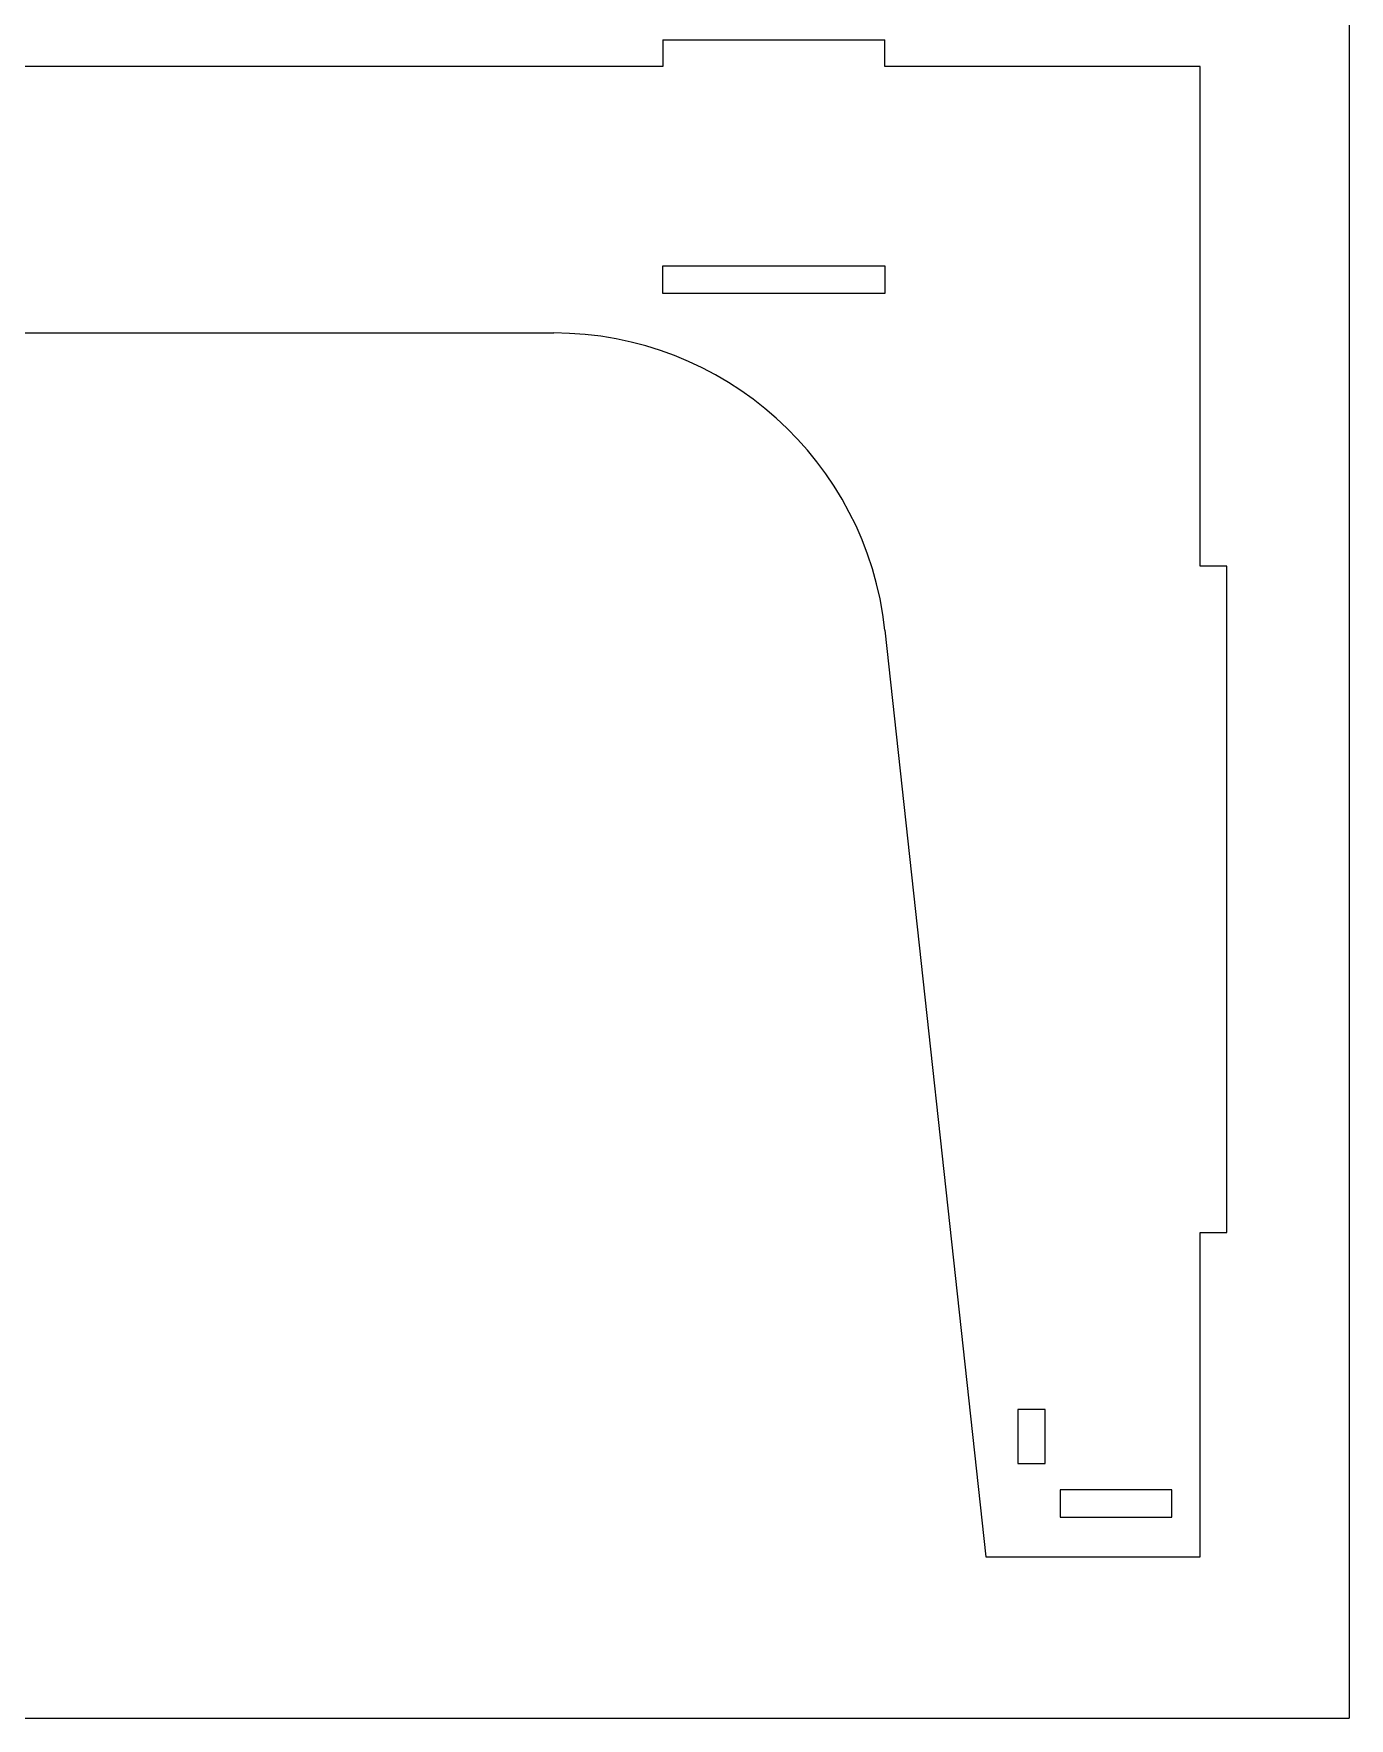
# Model space of a CAD drawing. Header units: millimetres. Extents: x 66 to 8082, y 89 to 5825.
# Drawn here: x 2038 to 2630, y 838 to 1597 of the extents above; entities that cross this region are included whole.
import ezdxf

# ---------------------------------------------------------------- set-up
doc = ezdxf.new("R2010")
doc.units = ezdxf.units.MM
doc.layers.add('CUT THROUGH- Inside Line', color=5, linetype='Continuous')
doc.layers.add('CUT THROUGH- Outside Line', color=3, linetype='Continuous')

msp = doc.modelspace()

# ---------------------------------------------------------------- linework, layer by layer
at = {"linetype": 'Continuous', "lineweight": 0}
for p in [(2630.37, 3019.91), (65.98, 838.4)]:
    msp.add_line(p, (2630.37, 838.4), dxfattribs=at)
at = {"layer": 'CUT THROUGH- Inside Line', "linetype": 'Continuous', "lineweight": 15}
for p, q in [((2421.39, 1492.29), (2321.14, 1492.29)), ((2321.14, 1492.29), (2321.14, 1480.04)), ((2421.39, 1480.04), (2421.39, 1492.29)), ((2321.14, 1480.04), (2421.39, 1480.04)), ((2493.39, 977.42), (2481.14, 977.42)), ((2481.14, 977.42), (2481.14, 953.17)), ((2493.39, 953.17), (2493.39, 977.42)), ((2481.14, 953.17), (2493.39, 953.17)), ((2550.39, 941.29), (2500.14, 941.29)), ((2500.14, 941.29), (2500.14, 929.04)), ((2550.39, 929.04), (2550.39, 941.29)), ((2500.14, 929.04), (2550.39, 929.04))]:
    msp.add_line(p, q, dxfattribs=at)
at = {"layer": 'CUT THROUGH- Outside Line', "linetype": 'Continuous', "lineweight": 15}
for p, q in [((2321.27, 1594.17), (2321.27, 1582.17)), ((2321.27, 1594.17), (2421.27, 1594.17)), ((2421.27, 1582.17), (2421.27, 1594.17)), ((2321.27, 1582.17), (2025.27, 1582.17)), ((2563.27, 1582.17), (2421.27, 1582.17)), ((2563.27, 1357.17), (2563.27, 1582.17)), ((1678.39, 1462.17), (2272.15, 1462.17)), ((2575.27, 1357.17), (2563.27, 1357.17)), ((2575.27, 1057.17), (2575.27, 1357.17)), ((2421.27, 1328.39), (2466.67, 911.17)), ((2563.27, 1057.17), (2575.27, 1057.17)), ((2563.27, 911.17), (2563.27, 1057.17)), ((2466.67, 911.17), (2563.27, 911.17))]:
    msp.add_line(p, q, dxfattribs=at)
msp.add_arc((2272.15, 1312.17), 150, 6.21055, 90, dxfattribs=at)

doc.saveas('drawing.dxf')
